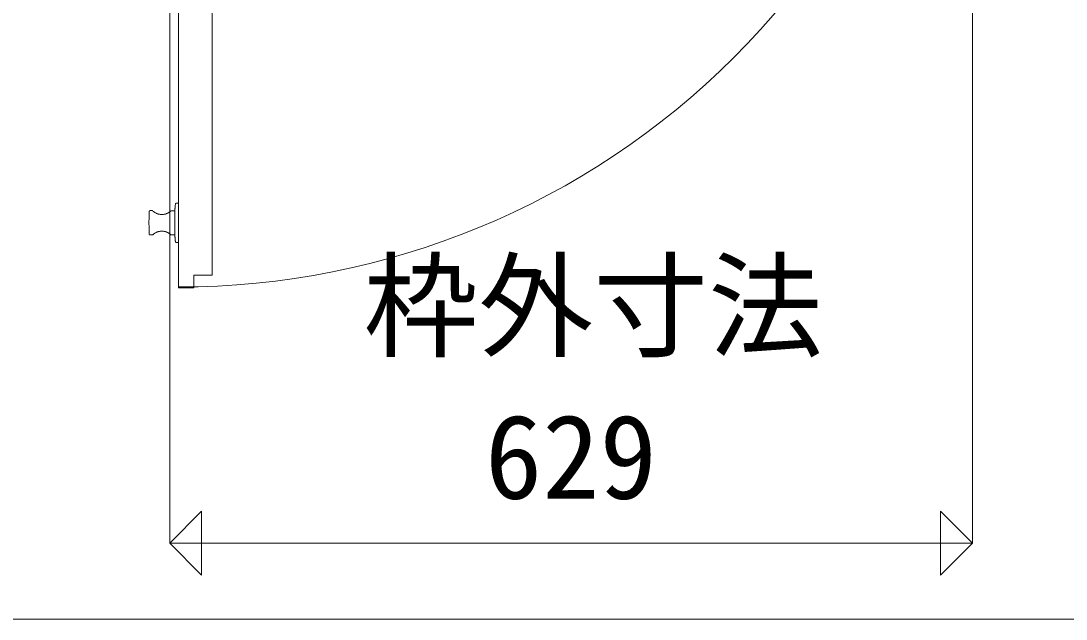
# Model space of a CAD drawing. Units: millimetres at full size, sheet at 1:30; details may follow other scales. Extents: x -6149 to 5151, y -9003 to 3076.
# Drawn here: x -5330 to -4512, y -2083 to -1614 of the extents above; entities that cross this region are included whole.
import ezdxf
from ezdxf.enums import TextEntityAlignment as Align

# ---------------------------------------------------------------- set-up
doc = ezdxf.new("R2010")
doc.units = ezdxf.units.MM
doc.header["$LTSCALE"] = 30
doc.linetypes.add('DOUBLE_CHAIN1', pattern=[8.8, 5, -1, 0.6, -0.6, 0.6, -1])
for name, color, linetype, lineweight in [('0-0', 7, 'DOUBLE_CHAIN1', 9), ('0-3', 7, 'DOUBLE_CHAIN1', 9), ('0-6', 7, 'Continuous', 9), ('0-8', 7, 'Continuous', 9)]:
    doc.layers.add(name, color=color, linetype=linetype, lineweight=lineweight)
doc.layers.add('0-9', color=7, linetype='Continuous')
doc.styles.add('ＭＳ ゴシック', font='')
doc.styles.get('ＭＳ ゴシック').set_extended_font_data('MS Gothic')

msp = doc.modelspace()

# ---------------------------------------------------------------- linework, layer by layer
at = {"layer": '0-0', "linetype": 'Continuous'}
for q in [(-3049.35, -2082.83), (-3286.99, -2082.83), (-3049.35, -2082.83)]:
    msp.add_line((-5649.35, -2082.83), q, dxfattribs=at)
at = {"layer": '0-3', "color": 3, "linetype": 'Continuous'}
for p, q in [((-5206.85, -1208.33), (-5206.85, -1823.33)), ((-5180.55, -1208.33), (-5180.55, -1813.33))]:
    msp.add_line(p, q, dxfattribs=at)
at = {"layer": '0-3', "color": 4}
for p, q in [((-5208.42, -1756.83), (-5206.85, -1756.83)), ((-5206.85, -1787.83), (-5206.85, -1756.83)), ((-5227.36, -1762.78), (-5229.35, -1762.78)), ((-5212.67, -1762.93), (-5209.85, -1762.93)), ((-5209.85, -1781.88), (-5209.85, -1762.78)), ((-5227.36, -1781.73), (-5229.35, -1781.73)), ((-5212.67, -1781.73), (-5209.85, -1781.73)), ((-5208.42, -1787.83), (-5206.85, -1787.83))]:
    msp.add_line(p, q, dxfattribs=at)
at = {"layer": '0-3', "linetype": 'Continuous'}
msp.add_line((-5649.35, -2082.83), (-3286.99, -2082.83), dxfattribs=at)
at = {"layer": '0-3', "color": 3, "linetype": 'Continuous'}
msp.add_arc((-5206.05, -1208.33), 614.2, 269.92537, 0, dxfattribs=at)
at = {"layer": '0-3', "color": 4}
for centre, radius, start, end in [((-5070.17, -1772.33), 140, 174.01083, 176.08857), ((-5208.42, -1757.83), 1, 90, 174.01083), ((-5070.1, -1772.18), 160, 176.80127, 180.02626), ((-5229.35, -1763.28), 0.5, 90, 176.80127), ((-5227.36, -1763.28), 0.5, 46.91104, 90), ((-5220.01, -1755.57), 10.25, 226.91104, 313.08896), ((-5212.67, -1763.43), 0.5, 90, 133.08896), ((-5070.1, -1772.33), 160, 179.97374, 183.19873), ((-5229.35, -1781.23), 0.5, 183.19873, 270), ((-5227.36, -1781.23), 0.5, 270, 313.08896), ((-5220.01, -1789.08), 10.25, 46.91104, 133.08896), ((-5212.67, -1781.23), 0.5, 226.91104, 270), ((-5070.17, -1772.33), 140, 183.91143, 185.98641), ((-5208.42, -1786.83), 1, 185.98641, 270)]:
    msp.add_arc(centre, radius, start, end, dxfattribs=at)
at = {"layer": '0-6'}
msp.add_line((-5213.86, -2023.33), (-4584.84, -2023.33), dxfattribs=at)
at = {"layer": '0-8'}
for p, q in [((-4584.84, -2023.33), (-4584.84, -1308.33)), ((-5213.86, -2023.33), (-5213.86, -1408.33)), ((-5213.86, -2023.33), (-5188.86, -1998.33)), ((-5188.86, -1998.33), (-5188.86, -2048.33)), ((-4609.84, -2048.33), (-4609.84, -1998.33)), ((-4584.84, -2023.33), (-4609.84, -1998.33)), ((-5213.86, -2023.33), (-5188.86, -2048.33)), ((-4584.84, -2023.33), (-4609.84, -2048.33))]:
    msp.add_line(p, q, dxfattribs=at)
at = {"layer": '0-8', "color": 3}
for p, q in [((-5194.85, -1813.33), (-5180.55, -1813.33)), ((-5194.85, -1823.33), (-5194.85, -1813.33)), ((-5206.85, -1823.33), (-5194.85, -1823.33))]:
    msp.add_line(p, q, dxfattribs=at)

# ---------------------------------------------------------------- texts
at = {"layer": '0-8', "style": 'ＭＳ ゴシック'}
msp.add_text('629', height=65.98, dxfattribs=at).set_placement((-4966.85, -2008.33), align=Align.BOTTOM_LEFT)
at = {"layer": '0-9', "style": 'ＭＳ ゴシック'}
msp.add_text('枠外寸法', height=65.98, dxfattribs=at).set_placement((-5062.01, -1890.24), align=Align.BOTTOM_LEFT)

doc.saveas('drawing.dxf')
